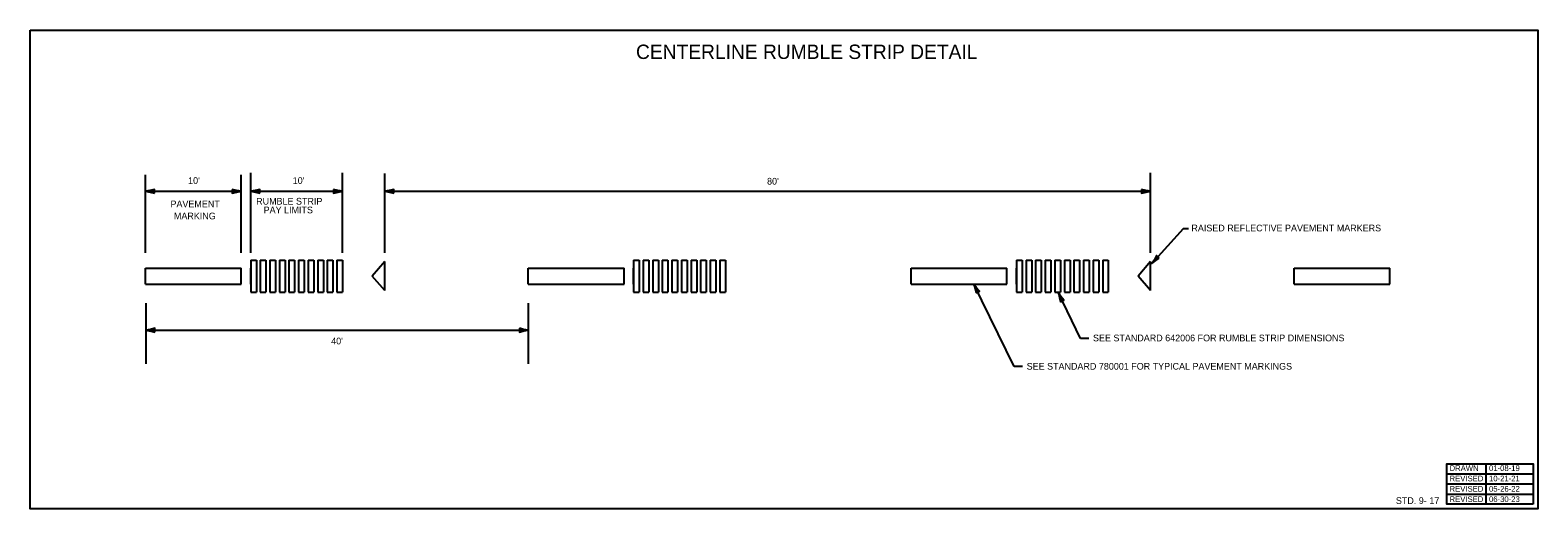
# Model space of a CAD drawing. Extents: x 100 to 1675, y 575 to 1075.
import ezdxf

# ---------------------------------------------------------------- set-up
doc = ezdxf.new("R2010")
doc.units = 0
for name, color, linetype in [('Sheets_General Details', 7, 'Continuous'), ('Sheets_Major Grid', 7, 'Continuous'), ('Sheets_Minor Grid Horizontal', 7, 'Continuous')]:
    doc.layers.add(name, color=color, linetype=linetype)

msp = doc.modelspace()

# ---------------------------------------------------------------- linework, layer by layer
at = {"layer": 'Sheets_General Details'}
for p, q in [((220.4, 842.4), (220.4, 924)), ((320.4, 842.4), (320.4, 924)), ((330.4, 842.4), (330.4, 926)), ((426.3, 842.4), (426.3, 926)), ((470.4, 842.4), (470.4, 925.3)), ((1270.4, 842.4), (1270.4, 926)), ((220.4, 906.7), (320.4, 906.7)), ((330.4, 906.7), (426.3, 906.7)), ((470.4, 906.7), (1270.4, 906.7)), ((1304.5, 867.5), (1271.9, 831.2)), ((1310, 867.5), (1304.5, 867.5)), ((220.4, 826.4), (320.4, 826.4)), ((220.4, 809.7), (220.4, 826.4)), ((320.4, 809.7), (320.4, 826.4)), ((330.4, 834.7), (330.4, 801.4)), ((330.4, 834.7), (336.3, 834.7)), ((330.4, 809.7), (330.4, 826.4)), ((336.3, 834.7), (336.3, 801.4)), ((340.4, 834.7), (340.4, 801.4)), ((340.4, 834.7), (340.4, 801.4)), ((340.4, 834.7), (346.3, 834.7)), ((346.3, 834.7), (346.3, 801.4)), ((350.4, 834.7), (350.4, 801.4)), ((350.4, 834.7), (350.4, 801.4)), ((350.4, 834.7), (356.3, 834.7)), ((356.3, 834.7), (356.3, 801.4)), ((360.4, 834.7), (360.4, 801.4)), ((360.4, 834.7), (360.4, 801.4)), ((360.4, 834.7), (366.3, 834.7)), ((366.3, 834.7), (366.3, 801.4)), ((370.4, 834.7), (370.4, 801.4)), ((370.4, 834.7), (370.4, 801.4)), ((370.4, 834.7), (376.3, 834.7)), ((376.3, 834.7), (376.3, 801.4)), ((380.4, 834.7), (380.4, 801.4)), ((380.4, 834.7), (380.4, 801.4)), ((380.4, 834.7), (386.3, 834.7)), ((386.3, 834.7), (386.3, 801.4)), ((390.4, 834.7), (390.4, 801.4)), ((390.4, 834.7), (390.4, 801.4)), ((390.4, 834.7), (396.3, 834.7)), ((396.3, 834.7), (396.3, 801.4)), ((400.4, 834.7), (400.4, 801.4)), ((400.4, 834.7), (400.4, 801.4)), ((400.4, 834.7), (406.3, 834.7)), ((406.3, 834.7), (406.3, 801.4)), ((410.4, 834.7), (410.4, 801.4)), ((410.4, 834.7), (410.4, 801.4)), ((410.4, 834.7), (416.3, 834.7)), ((416.3, 834.7), (416.3, 801.4)), ((420.4, 834.7), (420.4, 801.4)), ((420.4, 834.7), (420.4, 801.4)), ((420.4, 834.7), (426.3, 834.7)), ((426.3, 834.7), (426.3, 801.4)), ((470.4, 833.2), (457.4, 818.1)), ((470.4, 802.9), (470.4, 833.2)), ((470.4, 802.9), (470.4, 833.2)), ((470.4, 813.9), (470.4, 822.2)), ((620.4, 809.7), (620.4, 826.4)), ((620.4, 826.4), (720.4, 826.4)), ((620.4, 809.7), (620.4, 826.4)), ((720.4, 809.7), (720.4, 826.4)), ((730.4, 834.7), (730.4, 801.4)), ((730.4, 834.7), (736.3, 834.7)), ((730.4, 809.7), (730.4, 826.4)), ((736.3, 834.7), (736.3, 801.4)), ((740.4, 834.7), (740.4, 801.4)), ((740.4, 834.7), (740.4, 801.4)), ((740.4, 834.7), (746.3, 834.7)), ((746.3, 834.7), (746.3, 801.4)), ((750.4, 834.7), (750.4, 801.4)), ((750.4, 834.7), (750.4, 801.4)), ((750.4, 834.7), (756.3, 834.7)), ((756.3, 834.7), (756.3, 801.4)), ((760.4, 834.7), (760.4, 801.4)), ((760.4, 834.7), (760.4, 801.4)), ((760.4, 834.7), (766.3, 834.7)), ((766.3, 834.7), (766.3, 801.4)), ((770.4, 834.7), (770.4, 801.4)), ((770.4, 834.7), (770.4, 801.4)), ((770.4, 834.7), (776.3, 834.7)), ((776.3, 834.7), (776.3, 801.4)), ((780.4, 834.7), (780.4, 801.4)), ((780.4, 834.7), (780.4, 801.4)), ((780.4, 834.7), (786.3, 834.7)), ((786.3, 834.7), (786.3, 801.4)), ((790.4, 834.7), (790.4, 801.4)), ((790.4, 834.7), (790.4, 801.4)), ((790.4, 834.7), (796.3, 834.7)), ((796.3, 834.7), (796.3, 801.4)), ((800.4, 834.7), (800.4, 801.4)), ((800.4, 834.7), (800.4, 801.4)), ((800.4, 834.7), (806.3, 834.7)), ((806.3, 834.7), (806.3, 801.4)), ((810.4, 834.7), (810.4, 801.4)), ((810.4, 834.7), (810.4, 801.4)), ((810.4, 834.7), (816.3, 834.7)), ((816.3, 834.7), (816.3, 801.4)), ((820.4, 834.7), (820.4, 801.4)), ((820.4, 834.7), (820.4, 801.4)), ((820.4, 834.7), (826.3, 834.7)), ((826.3, 834.7), (826.3, 801.4)), ((1020.4, 809.7), (1020.4, 826.4)), ((1020.4, 826.4), (1120.4, 826.4)), ((1020.4, 809.7), (1020.4, 826.4)), ((1120.4, 809.7), (1120.4, 826.4)), ((1130.4, 834.7), (1130.4, 801.4)), ((1130.4, 834.7), (1136.3, 834.7)), ((1130.4, 809.7), (1130.4, 826.4)), ((1136.3, 834.7), (1136.3, 801.4)), ((1140.4, 834.7), (1140.4, 801.4)), ((1140.4, 834.7), (1140.4, 801.4)), ((1140.4, 834.7), (1146.3, 834.7)), ((1146.3, 834.7), (1146.3, 801.4)), ((1150.4, 834.7), (1150.4, 801.4)), ((1150.4, 834.7), (1150.4, 801.4)), ((1150.4, 834.7), (1156.3, 834.7)), ((1156.3, 834.7), (1156.3, 801.4)), ((1160.4, 834.7), (1160.4, 801.4)), ((1160.4, 834.7), (1160.4, 801.4)), ((1160.4, 834.7), (1166.3, 834.7)), ((1166.3, 834.7), (1166.3, 801.4)), ((1170.4, 834.7), (1170.4, 801.4)), ((1170.4, 834.7), (1170.4, 801.4)), ((1170.4, 834.7), (1176.3, 834.7)), ((1176.3, 834.7), (1176.3, 801.4)), ((1180.4, 834.7), (1180.4, 801.4)), ((1180.4, 834.7), (1180.4, 801.4)), ((1180.4, 834.7), (1186.3, 834.7)), ((1186.3, 834.7), (1186.3, 801.4)), ((1190.4, 834.7), (1190.4, 801.4)), ((1190.4, 834.7), (1190.4, 801.4)), ((1190.4, 834.7), (1196.3, 834.7)), ((1196.3, 834.7), (1196.3, 801.4)), ((1200.4, 834.7), (1200.4, 801.4)), ((1200.4, 834.7), (1200.4, 801.4)), ((1200.4, 834.7), (1206.3, 834.7)), ((1206.3, 834.7), (1206.3, 801.4)), ((1210.4, 834.7), (1210.4, 801.4)), ((1210.4, 834.7), (1210.4, 801.4)), ((1210.4, 834.7), (1216.3, 834.7)), ((1216.3, 834.7), (1216.3, 801.4)), ((1220.4, 834.7), (1220.4, 801.4)), ((1220.4, 834.7), (1220.4, 801.4)), ((1220.4, 834.7), (1226.3, 834.7)), ((1226.3, 834.7), (1226.3, 801.4)), ((1270.4, 833.2), (1257.4, 818.1)), ((1270.4, 802.9), (1270.4, 833.2)), ((1270.4, 813.9), (1270.4, 822.2)), ((1270.4, 813.9), (1270.4, 822.2)), ((1420.4, 809.7), (1420.4, 826.4)), ((1420.4, 826.4), (1520.4, 826.4)), ((1420.4, 809.7), (1420.4, 826.4)), ((1520.4, 809.7), (1520.4, 826.4)), ((220.4, 809.7), (320.4, 809.7)), ((470.4, 802.9), (457.4, 818.1)), ((620.4, 809.7), (720.4, 809.7)), ((1020.4, 809.7), (1120.4, 809.7)), ((1127.9, 723.6), (1085.9, 809.7)), ((1270.4, 802.9), (1257.4, 818.1)), ((1420.4, 809.7), (1520.4, 809.7)), ((220.9, 789.8), (220.9, 726.6)), ((330.4, 801.4), (336.3, 801.4)), ((340.4, 801.4), (346.3, 801.4)), ((350.4, 801.4), (356.3, 801.4)), ((360.4, 801.4), (366.3, 801.4)), ((370.4, 801.4), (376.3, 801.4)), ((380.4, 801.4), (386.3, 801.4)), ((390.4, 801.4), (396.3, 801.4)), ((400.4, 801.4), (406.3, 801.4)), ((410.4, 801.4), (416.3, 801.4)), ((420.4, 801.4), (426.3, 801.4)), ((620.4, 789.8), (620.4, 726.6)), ((730.4, 801.4), (736.3, 801.4)), ((740.4, 801.4), (746.3, 801.4)), ((750.4, 801.4), (756.3, 801.4)), ((760.4, 801.4), (766.3, 801.4)), ((770.4, 801.4), (776.3, 801.4)), ((780.4, 801.4), (786.3, 801.4)), ((790.4, 801.4), (796.3, 801.4)), ((800.4, 801.4), (806.3, 801.4)), ((810.4, 801.4), (816.3, 801.4)), ((820.4, 801.4), (826.3, 801.4)), ((1130.4, 801.4), (1136.3, 801.4)), ((1140.4, 801.4), (1146.3, 801.4)), ((1150.4, 801.4), (1156.3, 801.4)), ((1160.4, 801.4), (1166.3, 801.4)), ((1170.4, 801.4), (1176.3, 801.4)), ((1197.2, 753.1), (1174.1, 800.5)), ((1180.4, 801.4), (1186.3, 801.4)), ((1190.4, 801.4), (1196.3, 801.4)), ((1200.4, 801.4), (1206.3, 801.4)), ((1210.4, 801.4), (1216.3, 801.4)), ((1220.4, 801.4), (1226.3, 801.4)), ((220.9, 761.6), (620.4, 761.6)), ((1206.1, 753.1), (1197.2, 753.1)), ((1136.8, 723.6), (1127.9, 723.6))]:
    msp.add_line(p, q, dxfattribs=at)
for points in [[(229.8, 904.8), (229.8, 906.7), (229.8, 908.7), (225.1, 907.5), (220.4, 906.7), (225.4, 905.8)], [(311.1, 908.7), (311.1, 906.7), (311.1, 904.8), (315.8, 905.9), (320.4, 906.7), (315.5, 907.6)], [(311.1, 908.7), (311.1, 906.7), (311.1, 904.8), (315.8, 905.9), (320.4, 906.7), (315.5, 907.6)], [(339.8, 904.8), (339.8, 906.7), (339.8, 908.7), (335.1, 907.5), (330.4, 906.7), (335.4, 905.8)], [(416.9, 908.7), (416.9, 906.7), (416.9, 904.8), (421.6, 905.9), (426.3, 906.7), (421.3, 907.6)], [(479.8, 904.8), (479.8, 906.7), (479.8, 908.7), (475.1, 907.5), (470.4, 906.7), (475.4, 905.8)], [(479.8, 904.8), (479.8, 906.7), (479.8, 908.7), (475.1, 907.5), (470.4, 906.7), (475.4, 905.8)], [(1261.1, 908.7), (1261.1, 906.7), (1261.1, 904.8), (1265.8, 905.9), (1270.4, 906.7), (1265.5, 907.6)], [(1261.1, 908.7), (1261.1, 906.7), (1261.1, 904.8), (1265.8, 905.9), (1270.4, 906.7), (1265.5, 907.6)], [(1279.5, 836.9), (1278.1, 838.2), (1276.6, 839.5), (1274.4, 835.2), (1271.9, 831.2), (1275.9, 834.3)], [(1088.2, 800.5), (1090, 801.3), (1091.7, 802.2), (1088.6, 805.9), (1085.9, 809.7), (1087.2, 804.9)], [(1176.4, 791.3), (1178.2, 792.1), (1179.9, 793), (1176.8, 796.7), (1174.1, 800.5), (1175.4, 795.6)], [(230.3, 759.7), (230.3, 761.6), (230.3, 763.6), (225.6, 762.4), (220.9, 761.6), (225.9, 760.7)], [(611.1, 763.6), (611.1, 761.6), (611.1, 759.7), (615.8, 760.8), (620.4, 761.6), (615.5, 762.5)]]:
    msp.add_lwpolyline(points, close=True, dxfattribs=at)
at = {"layer": 'Sheets_Major Grid'}
msp.add_lwpolyline([(100, 1075), (1675, 1075), (1675, 575), (100, 575)], close=True, dxfattribs=at)
at = {"layer": 'Sheets_Minor Grid Horizontal'}
for p, q in [((1621.1, 580), (1621.1, 622)), ((1580, 611.5), (1670, 611.5)), ((1580, 601), (1670, 601)), ((1580, 590.5), (1670, 590.5))]:
    msp.add_line(p, q, dxfattribs=at)
msp.add_lwpolyline([(1670, 580), (1580, 580), (1580, 622), (1670, 622)], close=True, dxfattribs=at)

# ---------------------------------------------------------------- texts
at = {"layer": 'Sheets_General Details'}
for s, height, p in [('CENTERLINE RUMBLE STRIP DETAIL', 15, (732.9, 1044.9)), ("10'", 7, (265, 914.4)), ("10'", 7, (374.3, 914.4)), ("80'", 7, (869.8, 913.7)), ('RUMBLE STRIP', 7, (336.1, 892.8)), ('PAVEMENT', 7, (246.6, 890)), ('MARKING', 7, (250.2, 877.4)), ('   PAY LIMITS', 7, (336.1, 883.7)), ('RAISED REFLECTIVE PAVEMENT MARKERS', 7, (1313.1, 864.8)), ('SEE STANDARD 642006 FOR RUMBLE STRIP DIMENSIONS', 7, (1210.3, 750)), ("40'", 7, (414.5, 746.8)), ('SEE STANDARD 780001 FOR TYPICAL PAVEMENT MARKINGS', 7, (1141, 720.4))]:
    msp.add_text(s, height=height, dxfattribs=at).set_placement(p)
at = {"layer": 'Sheets_Minor Grid Horizontal'}
for s, height, p in [('DRAWN', 6, (1582.8, 614.5)), ('01-08-19', 6, (1624, 614.5)), ('REVISED', 6, (1582.8, 603.7)), ('REVISED', 6, (1582.8, 592.9)), ('05-26-22', 6, (1624, 592.9)), ('10-21-21', 6, (1624, 603.7)), ('STD. 9-', 7, (1526.7, 580.1)), ('17 ', 7, (1561.7, 580.1)), ('REVISED', 6, (1582.8, 582.1)), ('06-30-23', 6, (1624, 582.1))]:
    msp.add_text(s, height=height, dxfattribs=at).set_placement(p)

doc.saveas('drawing.dxf')
